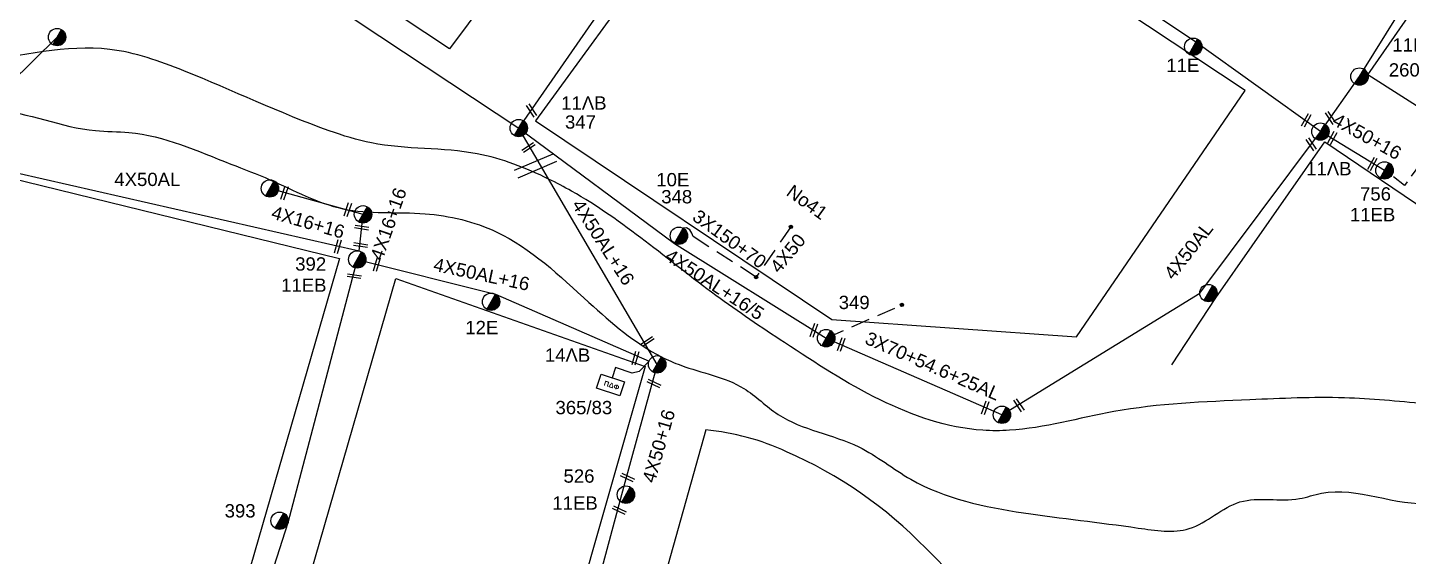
# Model space of a CAD drawing. Header units: millimetres. Extents: x 72 to 3039, y -786 to 786.
# Drawn here: x 937.2 to 1124.3, y 578.9 to 650.5 of the extents above; entities that cross this region are included whole.
import ezdxf

# ---------------------------------------------------------------- set-up
doc = ezdxf.new("R2010")
doc.units = ezdxf.units.MM
doc.linetypes.add('DASHED', pattern=[19.05, 12.7, -6.35])
for name, color, linetype in [('Pillar Δημοτικού Φωτισμού', 7, 'Continuous'), ('Άγνωστα', 7, 'Continuous'), ('Γυμνά εναέρια ΧΤ (3Φ)   4x50AL', 7, 'Continuous'), ('Γυμνά εναέρια ΧΤ και ΦΟΠ (3Φ)   4x16+16AL', 7, 'Continuous'), ('Γυμνά εναέρια ΧΤ και ΦΟΠ (3Φ)   4x50+16AL', 7, 'Continuous'), ('Επιγραφές - Σχήματα', 7, 'Continuous'), ('Καλώδια ΧΤ   3x150+50CU', 7, 'DASHED'), ('Καλώδια ΧΤ   3x150+70AL', 7, 'DASHED'), ('Μηχανική τομή', 7, 'Continuous'), ('Στύλος ΦΜ', 7, 'Continuous'), ('Στύλος ΦΜ @ 1', 7, 'Continuous'), ('Συνδέσεις', 7, 'Continuous'), ('Συνεστραμμένα ΧΤ   3x70+54.6+25 AL', 7, 'SYN_LINE'), ('Τομή', 7, 'Continuous'), ('Υπόβαθρο ΔΕΗ', 7, 'Continuous'), ('Υπόγεια καλώδια Παροχών ΧΤ   4x50AL', 7, 'DASHED')]:
    doc.layers.add(name, color=color, linetype=linetype)
doc.styles.get("Standard").update_dxf_attribs({"font": 'arial.ttf'})
doc.linetypes.add('SYN_LINE', pattern='A,0.5,-0.0001,["/\\/\\/\\/",Standard,S=0.1,R=0,X=0,Y=-0.05],-0.25', length=0.7501)

# ---------------------------------------------------------------- blocks, each defined once
blk = doc.blocks.new('ΥΠΑΡΧΩΝ ΤΣΙΜΕΝΤΕΝΙΟΣ ΣΤΥΛΟΣ')
at = {"layer": 'Στύλος ΦΜ'}
blk.add_hatch(color=7, dxfattribs=at).paths.add_polyline_path([(-1.29, -2.28, 0.574793), (2.62, 0, 0.268822), (1.3, 2.27)])
at = {"layer": 'Στύλος ΦΜ', "color": 7}
blk.add_line((-1.29, -2.28), (1.3, 2.27), dxfattribs=at)
blk.add_circle((0, 0), 2.62, dxfattribs=at)
at = {"layer": 'Στύλος ΦΜ', "flags": 4}
for tag, p in [('ΑΡΙΘΜΟΣ', (-4.68, 8.05)), ('ΤΥΠΟΣ', (-4.91, 3.03))]:
    blk.add_attdef(tag, p, '', height=4, dxfattribs=at)
blk = doc.blocks.new('ΤΟΜΗ')
at = {"layer": 'Τομή', "ltscale": 40}
for p, q in [((-5.68, 0), (5.68, 0)), ((5.68, -2.33), (-5.68, -2.33))]:
    blk.add_line(p, q, dxfattribs=at)
blk = doc.blocks.new('ΜΗΧΑΝΙΚΗ ΤΟΜΗ')
at = {"layer": 'Μηχανική τομή', "ltscale": 40}
for p, q in [((-1.89, 0.78), (1.89, 0.78)), ((1.89, 0), (-1.89, 0))]:
    blk.add_line(p, q, dxfattribs=at)
blk = doc.blocks.new('_ΣΥΝΔΕΣΗ')
at = {"layer": 'Συνδέσεις', "linetype": 'SYN_LINE', "ltscale": 40}
blk.add_hatch(color=256, dxfattribs=at).paths.add_polyline_path([(0.5, -0.01, 1), (-0.5, -0.01, 1)])
at = {"layer": 'Συνδέσεις'}
blk.add_circle((0, -0.01), 0.5, dxfattribs=at)
blk = doc.blocks.new('PILLAR ΔΗΜΟΤΙΚΟΥ ΦΩΤΙΣΜΟΥ')
at = {"layer": 'Pillar Δημοτικού Φωτισμού', "ltscale": 40}
for p, q in [((-3.64, 2), (3.07, 2)), ((-3.64, -2), (-3.64, 2)), ((3.07, 2), (3.07, -2)), ((3.07, -2), (-3.64, -2))]:
    blk.add_line(p, q, dxfattribs=at)
at = {"layer": 'Pillar Δημοτικού Φωτισμού', "insert": (-2.13, 0.69), "char_height": 1.3575, "width": 109.961, "attachment_point": 1}
blk.add_mtext('{\\fArial|b1|i0|c161|p34;ΠΔΦ}', dxfattribs=at)

msp = doc.modelspace()

# ---------------------------------------------------------------- linework, layer by layer
at = {"layer": 'Άγνωστα', "color": 133}
msp.add_lwpolyline([(958.88, 667.46), (959.2, 667.2), (981.8, 651.43), (1003.71, 636.94)], dxfattribs=at)
at = {"layer": 'Άγνωστα', "color": 173}
msp.add_lwpolyline([(924.97, 633.31), (941.16, 649.26)], dxfattribs=at)
at = {"layer": 'Άγνωστα', "color": 2}
msp.add_lwpolyline([(981.83, 619.14), (972.44, 583.45), (964.87, 559.94), (958.41, 539.8), (952.45, 518.53), (947.29, 499.29), (937.87, 470.26), (939.52, 461.56), (942.87, 447.85)], dxfattribs=at)
at = {"layer": 'Άγνωστα', "color": 133, "linetype": 'DASHED', "ltscale": 0.2}
msp.add_lwpolyline([(1045.37, 608.48), (1055.63, 612.98)], dxfattribs=at)
at = {"layer": 'Άγνωστα', "ltscale": 20}
msp.add_lwpolyline([(1021.38, 605.37), (1020.01, 603.98), (1019.08, 603.73), (1016.84, 604.51), (1016.39, 603.1), (1016.39, 603.1)], dxfattribs=at)
at = {"layer": 'Γυμνά εναέρια ΧΤ (3Φ)   4x50AL', "color": 133, "ltscale": 0.15}
msp.add_lwpolyline([(1069.12, 598.13), (1069.19, 598.1), (1095.99, 614.59), (1112.34, 636.45)], dxfattribs=at)
at = {"layer": 'Γυμνά εναέρια ΧΤ (3Φ)   4x50AL', "color": 173, "ltscale": 0.15}
msp.add_lwpolyline([(924.97, 633.32), (982.09, 620.29)], dxfattribs=at)
at = {"layer": 'Γυμνά εναέρια ΧΤ και ΦΟΠ (3Φ)   4x16+16AL', "color": 2}
msp.add_lwpolyline([(982.09, 620.29), (982.61, 625.25), (969.99, 628.76)], dxfattribs=at)
at = {"layer": 'Γυμνά εναέρια ΧΤ και ΦΟΠ (3Φ)   4x50+16AL', "color": 27}
for points in [[(1112.34, 636.45), (1117.64, 643.92), (1138.12, 676.81), (1161.08, 706.67)], [(1121.03, 631.2), (1112.34, 636.46), (1095.48, 648.58), (1075.29, 662.11), (1056.87, 673.59), (1038.72, 685.94)]]:
    msp.add_lwpolyline(points, dxfattribs=at)
at = {"layer": 'Γυμνά εναέρια ΧΤ και ΦΟΠ (3Φ)   4x50+16AL', "color": 133}
for points in [[(1003.71, 636.94), (1019.96, 660.32), (1038.72, 685.94)], [(1003.71, 636.94), (1024.83, 621.32), (1045.37, 608.48)]]:
    msp.add_lwpolyline(points, dxfattribs=at)
at = {"layer": 'Γυμνά εναέρια ΧΤ και ΦΟΠ (3Φ)   4x50+16AL', "color": 5}
for points in [[(1022.48, 604.93), (1003.71, 636.94)], [(1022.48, 604.93), (1017.97, 588.43), (1009.05, 555.29), (999.81, 528.32)]]:
    msp.add_lwpolyline(points, dxfattribs=at)
at = {"layer": 'Γυμνά εναέρια ΧΤ και ΦΟΠ (3Φ)   4x50+16AL', "color": 2}
msp.add_lwpolyline([(981.83, 619.14), (1000.54, 614.43), (1021.38, 605.37)], dxfattribs=at)
at = {"layer": 'Καλώδια ΧΤ   3x150+50CU', "color": 27, "ltscale": 0.15}
msp.add_lwpolyline([(1149.08, 664.47), (1123.76, 629.18), (1121.03, 631.2)], dxfattribs=at)
at = {"layer": 'Καλώδια ΧΤ   3x150+70AL', "color": 133, "ltscale": 0.2}
msp.add_lwpolyline([(1035.88, 616.75), (1027.33, 622.23), (1027.17, 622.69), (1026.91, 623.16), (1026.44, 623.42), (1025.99, 623.37)], dxfattribs=at)
at = {"layer": 'Συνεστραμμένα ΧΤ   3x70+54.6+25 AL', "color": 133, "ltscale": 20}
msp.add_lwpolyline([(1045.37, 608.48), (1069.12, 598.13)], dxfattribs=at)
at = {"layer": 'Υπόβαθρο ΔΕΗ'}
for points in [[(960.57, 734.77), (975.67, 724.87), (1026.95, 691.4), (994.32, 647.68), (929.67, 690.48), (960.57, 734.77)], [(1153.85, 694.65), (1163.53, 688.23), (1128.46, 637.96), (1118.79, 644.17), (1153.85, 694.65)], [(1046.15, 611.03), (1079.3, 608.65), (1102.15, 642.01), (1039.32, 683.64), (1006, 637.92), (1046.15, 611.03)], [(1092.2, 604.87), (1098.15, 613.94), (1112.92, 635.07), (1131.38, 622.63), (1136.93, 631.49)], [(925.73, 632.41), (979.44, 619.28), (958.55, 547.12), (920.56, 558.16), (925.73, 632.41)], [(987.07, 616.54), (1020.86, 604.66), (1000.99, 535), (966.48, 545.22), (987.07, 616.54)]]:
    msp.add_lwpolyline(points, dxfattribs=at)
msp.add_lwpolyline([(1029.05, 596.04), (992.62, 466.13, 0.050573), (1015.85, 464.83, 0.075383), (1040.43, 472.55, 0.073386), (1057.32, 484.96, 0.091332), (1071.15, 504.21, 0.081766), (1078.31, 522.75, 0.114006), (1078.69, 543.23, 0.103312), (1070.87, 564.4, 0.074717), (1058.87, 580.02, 0.097859), (1039.99, 593.09, 0.087072), (1029.05, 596.04, -2.171243)], format="xyb", dxfattribs=at)
for points in [[(1194.1, 600.07), (1187.22, 598.92), (1171.3, 599.45), (1157.65, 598.39), (1126.45, 599.59), (1115.6, 600.39), (1102.79, 600.13), (1084.34, 598.53), (1070.19, 596), (1066.6, 596), (1052.68, 600.13), (1039.74, 607.87), (1030.42, 614.26), (1010.88, 628.39), (1007.76, 630.03), (998.1, 633.45), (983.75, 634.92), (978.02, 636.58), (958.31, 644.7), (948.28, 647.6), (930.24, 645.93), (917.78, 645.4), (910.79, 645.4)], [(908.9, 635.57), (916.05, 637.93), (924.98, 639.2), (932.64, 639.46), (946.35, 636.6), (950.88, 636.34), (964.69, 632.07), (969.99, 629.94), (979.86, 626.01), (991.01, 625.34), (1000.67, 622.88), (1013.21, 613.33), (1023.06, 605.95), (1025.66, 604.81), (1034.21, 601.67), (1038.87, 598.15), (1049.79, 593.75), (1056.85, 589.36), (1072.12, 584.82), (1087.64, 582.76), (1094.58, 582.69), (1101.44, 586.29), (1109.5, 586.75), (1112.49, 587.48), (1127.45, 586.15), (1133.04, 587.48), (1149.56, 587.48), (1160.48, 586.95), (1172.77, 587.35), (1180.5, 586.42), (1191.42, 583.25)]]:
    msp.add_spline(points, degree=3, dxfattribs=at)
at = {"layer": 'Υπόγεια καλώδια Παροχών ΧΤ   4x50AL', "color": 133, "ltscale": 0.2}
msp.add_lwpolyline([(1040.59, 623.55), (1035.88, 616.75)], dxfattribs=at)

# ---------------------------------------------------------------- block references
at = {"layer": 'Pillar Δημοτικού Φωτισμού', "xscale": 0.4999999999999903, "yscale": 0.4999999999999903, "zscale": 0.4999999999999903, "rotation": 341.5758097750968}
msp.add_blockref('PILLAR ΔΗΜΟΤΙΚΟΥ ΦΩΤΙΣΜΟΥ', (1016.29, 602.08), dxfattribs=at)
at = {"layer": 'Μηχανική τομή'}
for p, xscale, yscale, zscale, rotation in [((1005.28, 639.22), 0.4999999999998855, 0.4999999999998855, 0.4999999999998855, 303.9918845492143), ((1110.6, 637.9), 0.4999999999998741, 0.4999999999998741, 0.4999999999998741, 60.89551144333935), ((1113.55, 638.2), 0.4999999999998855, 0.4999999999998855, 0.4999999999998855, 303.9918845492143), ((1114.11, 635.49), 0.4999999999998989, 0.4999999999998989, 0.4999999999998989, 60.89551144334094), ((1005.15, 634.14), 0.4999999999998855, 0.4999999999998855, 0.4999999999998855, 33.99188454921435), ((1110.92, 634.63), 0.4999999999998855, 0.4999999999998855, 0.4999999999998855, 303.9918845492143), ((1119.55, 631.99), 0.4999999999998989, 0.4999999999998989, 0.4999999999998989, 60.89551144334094), ((971.77, 628.2), 0.4999999999998926, 0.4999999999998926, 0.4999999999998926, 250.8792650102114), ((980.35, 625.95), 0.4999999999998926, 0.4999999999998926, 0.4999999999998926, 250.8792650102114), ((982.47, 623.65), 0.4999999999998937, 0.4999999999998937, 0.4999999999998937, 171.2934853299746), ((978.99, 620.94), 0.4999999999998913, 0.4999999999998913, 0.4999999999998913, 253.9364432830412), ((982.32, 621.28), 0.4999999999999218, 0.4999999999999218, 0.4999999999999218, 171.2934853299751), ((984.29, 618.53), 0.4999999999999459, 0.4999999999999459, 0.4999999999999459, 253.9364432830429), ((981.46, 617.07), 0.4999999999999218, 0.4999999999999218, 0.4999999999999218, 171.2934853299751), ((1043.52, 609.61), 0.4999999999998926, 0.4999999999998926, 0.4999999999998926, 250.8792650102114), ((1021.26, 607.86), 0.4999999999998855, 0.4999999999998855, 0.4999999999998855, 33.99188454921435), ((1047.21, 607.68), 0.4999999999998926, 0.4999999999998926, 0.4999999999998926, 250.8792650102114), ((1019.33, 605.83), 0.4999999999998913, 0.4999999999998913, 0.4999999999998913, 253.9364432830412), ((1021.96, 602.16), 0.4999999999998722, 0.4999999999998722, 0.4999999999998722, 335.2276138661743), ((1066.72, 599.1), 0.4999999999998577, 0.4999999999998577, 0.4999999999998577, 250.8792650102229), ((1071.33, 599.28), 0.4999999999998855, 0.4999999999998855, 0.4999999999998855, 303.9918845492143), ((1018.37, 589.42), 0.4999999999998948, 0.4999999999998948, 0.4999999999998948, 335.2276138661755), ((1017.26, 585), 0.4999999999998948, 0.4999999999998948, 0.4999999999998948, 335.2276138661755)]:
    msp.add_blockref('ΜΗΧΑΝΙΚΗ ΤΟΜΗ', p, dxfattribs=dict(at, xscale=xscale, yscale=yscale, zscale=zscale, rotation=rotation))
at = {"layer": 'Στύλος ΦΜ @ 1', "ltscale": 40, "xscale": 0.4499999999998181, "yscale": 0.4499999999998181, "zscale": 0.4499999999998181}
for p in [(941.16, 649.26), (969.99, 628.76), (982.61, 625.25), (1097.17, 614.59), (1069.19, 598.1)]:
    msp.add_blockref('ΥΠΑΡΧΩΝ ΤΣΙΜΕΝΤΕΝΙΟΣ ΣΤΥΛΟΣ', p, dxfattribs=at)
at = {"layer": 'Στύλος ΦΜ @ 1', "ltscale": 40}
ref = msp.add_blockref('ΥΠΑΡΧΩΝ ΤΣΙΜΕΝΤΕΝΙΟΣ ΣΤΥΛΟΣ', (1095.12, 647.96), dxfattribs=dict(at, xscale=0.4499999999998181, yscale=0.4499999999998181, zscale=0.4499999999998181))
ref.add_attrib('ΤΥΠΟΣ', '11Ε', (1091.46, 644.54), dxfattribs={"layer": 'Στύλος ΦΜ', "height": 1.8, "flags": 4})
ref = msp.add_blockref('ΥΠΑΡΧΩΝ ΤΣΙΜΕΝΤΕΝΙΟΣ ΣΤΥΛΟΣ', (1117.64, 643.92), dxfattribs=dict(at, xscale=0.4499999999998181, yscale=0.4499999999998181, zscale=0.4499999999998181))
ref.add_attrib('ΤΥΠΟΣ', '11Μ', (1122.1, 647.3), dxfattribs={"layer": 'Στύλος ΦΜ', "height": 1.8, "flags": 4})
ref.add_attrib('ΑΡΙΘΜΟΣ', '260', (1121.61, 643.92), dxfattribs={"layer": 'Στύλος ΦΜ', "height": 1.8, "flags": 4})
ref = msp.add_blockref('ΥΠΑΡΧΩΝ ΤΣΙΜΕΝΤΕΝΙΟΣ ΣΤΥΛΟΣ', (1003.71, 636.94), dxfattribs=dict(at, xscale=0.4499999999998181, yscale=0.4499999999998181, zscale=0.4499999999998181))
ref.add_attrib('ΤΥΠΟΣ', '11ΛΒ', (1009.46, 639.44), dxfattribs={"layer": 'Στύλος ΦΜ', "height": 1.8, "flags": 4})
ref.add_attrib('ΑΡΙΘΜΟΣ', '347', (1009.98, 636.86), dxfattribs={"layer": 'Στύλος ΦΜ', "height": 1.8, "flags": 4})
ref = msp.add_blockref('ΥΠΑΡΧΩΝ ΤΣΙΜΕΝΤΕΝΙΟΣ ΣΤΥΛΟΣ', (1112.34, 636.46), dxfattribs=dict(at, xscale=0.4499999999998181, yscale=0.4499999999998181, zscale=0.4499999999998181))
ref.add_attrib('ΤΥΠΟΣ', '11ΛΒ', (1110.41, 630.54), dxfattribs={"layer": 'Στύλος ΦΜ', "height": 1.8, "flags": 4})
ref = msp.add_blockref('ΥΠΑΡΧΩΝ ΤΣΙΜΕΝΤΕΝΙΟΣ ΣΤΥΛΟΣ', (1025.41, 622.35), dxfattribs=dict(at, xscale=0.4499999999998181, yscale=0.4499999999998181, zscale=0.4499999999998181))
ref.add_attrib('ΤΥΠΟΣ', '10Ε', (1022.35, 629.05), dxfattribs={"layer": 'Στύλος ΦΜ', "height": 1.8, "flags": 4})
ref.add_attrib('ΑΡΙΘΜΟΣ', '348', (1023.02, 626.74), dxfattribs={"layer": 'Στύλος ΦΜ', "height": 1.8, "flags": 4})
ref = msp.add_blockref('ΥΠΑΡΧΩΝ ΤΣΙΜΕΝΤΕΝΙΟΣ ΣΤΥΛΟΣ', (1121.03, 631.2), dxfattribs=dict(at, xscale=0.4499999999998181, yscale=0.4499999999998181, zscale=0.4499999999998181))
ref.add_attrib('ΤΥΠΟΣ', '11ΕΒ', (1116.34, 624.31), dxfattribs={"layer": 'Στύλος ΦΜ', "height": 1.8, "flags": 4})
ref.add_attrib('ΑΡΙΘΜΟΣ', '756', (1117.71, 627.12), dxfattribs={"layer": 'Στύλος ΦΜ', "height": 1.8, "flags": 4})
ref = msp.add_blockref('ΥΠΑΡΧΩΝ ΤΣΙΜΕΝΤΕΝΙΟΣ ΣΤΥΛΟΣ', (981.83, 619.14), dxfattribs=dict(at, xscale=0.4499999999998181, yscale=0.4499999999998181, zscale=0.4499999999998181))
ref.add_attrib('ΤΥΠΟΣ', '11ΕΒ', (971.51, 614.76), dxfattribs={"layer": 'Στύλος ΦΜ', "height": 1.8, "flags": 4})
ref.add_attrib('ΑΡΙΘΜΟΣ', '392', (973.42, 617.63), dxfattribs={"layer": 'Στύλος ΦΜ', "height": 1.8, "flags": 4})
ref = msp.add_blockref('ΥΠΑΡΧΩΝ ΤΣΙΜΕΝΤΕΝΙΟΣ ΣΤΥΛΟΣ', (999.96, 613.41), dxfattribs=dict(at, xscale=0.4499999999998181, yscale=0.4499999999998181, zscale=0.4499999999998181))
ref.add_attrib('ΤΥΠΟΣ', '12Ε', (996.47, 609.02), dxfattribs={"layer": 'Στύλος ΦΜ', "height": 1.8, "flags": 4})
ref = msp.add_blockref('ΥΠΑΡΧΩΝ ΤΣΙΜΕΝΤΕΝΙΟΣ ΣΤΥΛΟΣ', (1045.37, 608.48), dxfattribs=dict(at, xscale=0.4499999999998181, yscale=0.4499999999998181, zscale=0.4499999999998181))
ref.add_attrib('ΑΡΙΘΜΟΣ', '349', (1047.07, 612.42), dxfattribs={"layer": 'Στύλος ΦΜ', "height": 1.8, "flags": 4})
ref = msp.add_blockref('ΥΠΑΡΧΩΝ ΤΣΙΜΕΝΤΕΝΙΟΣ ΣΤΥΛΟΣ', (1022.47, 604.93), dxfattribs=dict(at, xscale=0.4499999999998181, yscale=0.4499999999998181, zscale=0.4499999999998181))
ref.add_attrib('ΤΥΠΟΣ', '14ΛΒ', (1007.25, 605.28), dxfattribs={"layer": 'Στύλος ΦΜ', "height": 1.8, "flags": 4})
ref = msp.add_blockref('ΥΠΑΡΧΩΝ ΤΣΙΜΕΝΤΕΝΙΟΣ ΣΤΥΛΟΣ', (1018.24, 587.28), dxfattribs=dict(at, xscale=0.4499999999998181, yscale=0.4499999999998181, zscale=0.4499999999998181))
ref.add_attrib('ΤΥΠΟΣ', '11ΕΒ', (1008.27, 585.25), dxfattribs={"layer": 'Στύλος ΦΜ', "height": 1.8, "flags": 4})
ref.add_attrib('ΑΡΙΘΜΟΣ', '526', (1009.78, 588.9), dxfattribs={"layer": 'Στύλος ΦΜ', "height": 1.8, "flags": 4})
ref = msp.add_blockref('ΥΠΑΡΧΩΝ ΤΣΙΜΕΝΤΕΝΙΟΣ ΣΤΥΛΟΣ', (971.3, 583.75), dxfattribs=dict(at, xscale=0.4499999999998181, yscale=0.4499999999998181, zscale=0.4499999999998181))
ref.add_attrib('ΑΡΙΘΜΟΣ', '393', (963.86, 584.19), dxfattribs={"layer": 'Στύλος ΦΜ', "height": 1.8, "flags": 4})
at = {"layer": 'Συνδέσεις', "xscale": 0.4499999999998181, "yscale": 0.4499999999998181, "zscale": 0.4499999999998181}
for p in [(1040.6, 623.56), (1035.88, 616.75), (1055.63, 612.99)]:
    msp.add_blockref('_ΣΥΝΔΕΣΗ', p, dxfattribs=at)
at = {"layer": 'Τομή', "xscale": 0.4999999999999965, "yscale": 0.4999999999999965, "zscale": 0.4999999999999965, "rotation": 203.2563442004869}
msp.add_blockref('ΤΟΜΗ', (1006.22, 631.28), dxfattribs=at)

# ---------------------------------------------------------------- texts
at = {"layer": 'Γυμνά εναέρια ΧΤ (3Φ)   4x50AL', "insert": (948.91, 630.89), "char_height": 1.8, "width": 16.2172, "attachment_point": 1}
msp.add_mtext('4X50AL', dxfattribs=at)
at = {"layer": 'Γυμνά εναέρια ΧΤ (3Φ)   4x50AL', "insert": (1091, 617.36), "char_height": 1.8, "width": 11.8763, "attachment_point": 1, "rotation": 51.9954}
msp.add_mtext('4X50AL', dxfattribs=at)
at = {"layer": 'Γυμνά εναέρια ΧΤ και ΦΟΠ (3Φ)   4x16+16AL', "char_height": 1.8, "width": 16.2172, "attachment_point": 1}
for insert, rotation in [((983.53, 619.47), 70.8053), ((970.55, 626.45), 344.0642)]:
    msp.add_mtext('4X16+16', dxfattribs=dict(at, insert=insert, rotation=rotation))
at = {"layer": 'Γυμνά εναέρια ΧΤ και ΦΟΠ (3Φ)   4x50+16AL', "char_height": 1.8, "attachment_point": 1}
for s, insert, width, rotation in [('4X50+16', (1114.68, 639.06), 11.8763, 330.9519), ('4X50AL+16', (1012.34, 627.52), 16.2172, 302.8368), ('4X50AL+16/5', (1024.35, 620.7), 16.2172, 326.8579), ('4X50AL+16', (992.41, 619.39), 16.2172, 347.9712), ('4X50+16', (1020.41, 589.25), 36.4294, 74.0216)]:
    msp.add_mtext(s, dxfattribs=dict(at, insert=insert, width=width, rotation=rotation))
at = {"layer": 'Επιγραφές - Σχήματα', "insert": (1040.89, 629.4), "char_height": 1.8, "width": 11.8763, "attachment_point": 1, "rotation": 323.9752}
msp.add_mtext('No41', dxfattribs=at)
at = {"layer": 'Επιγραφές - Σχήματα', "insert": (1008.69, 599.98), "char_height": 1.8, "width": 34.9045, "attachment_point": 1}
msp.add_mtext('365/83', dxfattribs=at)
at = {"layer": 'Καλώδια ΧΤ   3x150+70AL', "insert": (1028.14, 626.04), "char_height": 1.8, "width": 11.8763, "attachment_point": 1, "rotation": 323.9752}
msp.add_mtext('3X150+70', dxfattribs=at)
at = {"layer": 'Συνεστραμμένα ΧΤ   3x70+54.6+25 AL', "insert": (1051.2, 609.44), "char_height": 1.8, "width": 16.2172, "attachment_point": 1, "rotation": 336.4873}
msp.add_mtext('3X70+54.6+25AL', dxfattribs=at)
at = {"layer": 'Υπόγεια καλώδια Παροχών ΧΤ   4x50AL', "insert": (1037.61, 618.28), "char_height": 1.8, "width": 11.8763, "attachment_point": 1, "rotation": 50.7206}
msp.add_mtext('4X50', dxfattribs=at)

doc.saveas('drawing.dxf')
